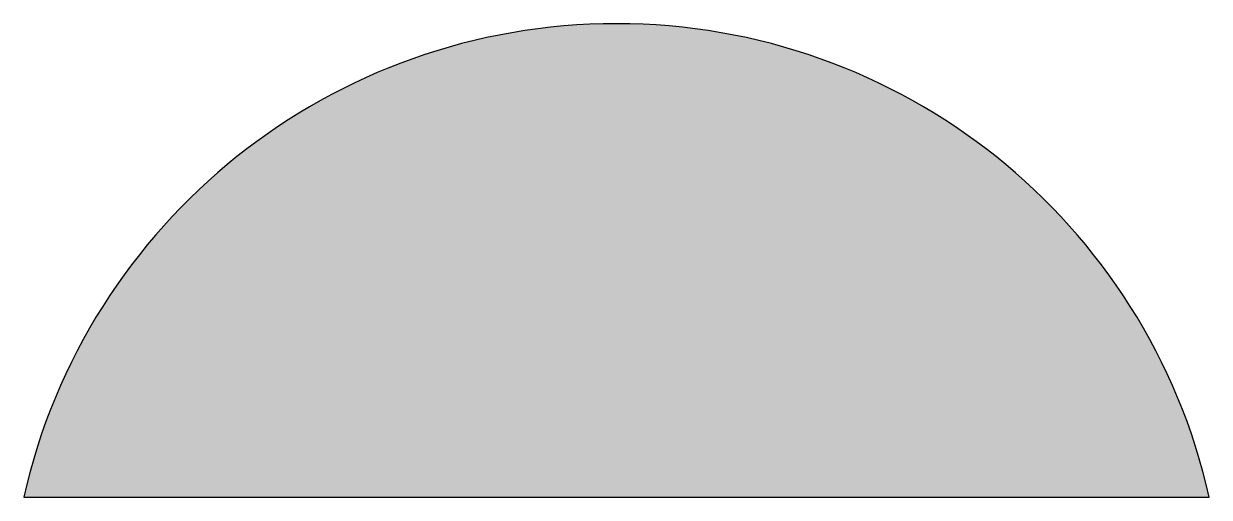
# Model space of a CAD drawing. Header units: millimetres. Extents: x -5 to 5, y 0 to 4.
import ezdxf

# ---------------------------------------------------------------- set-up
doc = ezdxf.new("R2010")
doc.units = ezdxf.units.MM

msp = doc.modelspace()

# ---------------------------------------------------------------- hatches: boundary and pattern name
msp.add_hatch(color=256).paths.add_polyline_path([(-5, 0), (5, 0, 0.8)])

# ---------------------------------------------------------------- linework, layer by layer
at = {"color": 0}
msp.add_line((-5, 0), (5, 0), dxfattribs=at)
msp.add_arc((0, -1.125), 5.125, 12.6804, 167.3196)

doc.saveas('drawing.dxf')
